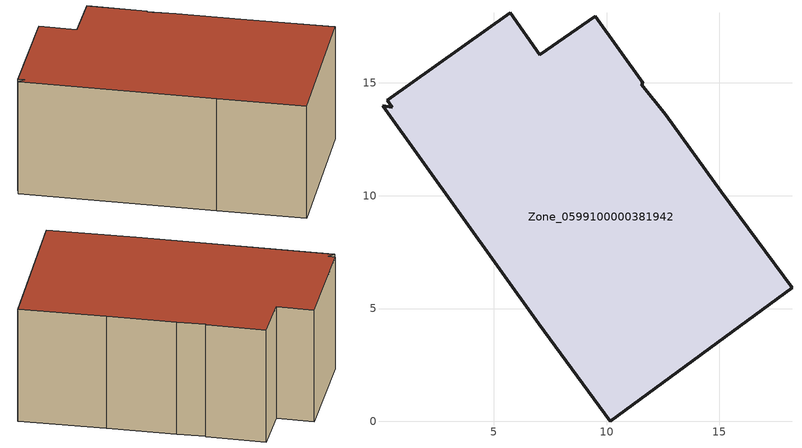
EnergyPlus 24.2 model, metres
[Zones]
Zone_0599100000381942
 floor ground (C_G): 5.72,18.11 7.04,16.24 9.5,17.94 11.62,14.99 11.54,14.93 12.63,13.59 15.08,10.18 18.21,5.91 10.17,0 6.99,4.33 0.07,13.98 0.51,13.91 0.28,14.24 z0
 wall outside (C_F): 10.17,0 18.21,5.91 15.08,10.18 12.63,13.59 11.54,14.93 11.62,14.99 9.5,17.94 7.04,16.24 5.72,18.11 0.28,14.24 0.51,13.91 0.07,13.98 6.99,4.33 10.17,0 z0:7.48
 roof outside (C_R): 7.04,16.24 5.72,18.11 0.28,14.24 0.51,13.91 0.07,13.98 6.99,4.33 10.17,0 18.21,5.91 15.08,10.18 12.63,13.59 11.54,14.93 11.62,14.99 9.5,17.94 z7.48
[BUILDING]
Pand.0599100000381942: North Axis=0; Terrain=City; Loads Convergence Tolerance Value=0.04; Temperature Convergence Tolerance Value=0.4; Solar Distribution=FullExterior; Maximum Number of Warmup Days=25; Minimum Number of Warmup Days=1
[Site:Location]
Rotterdam.The.Hague.AP_ZH_NLD Design_Conditions: Latitude=51.96; Longitude=4.45; Time Zone=1; Elevation=-4.5
[SITE:GROUNDTEMPERATURE:BUILDINGSURFACE]
18, 18, 18, 18, 18, 18, 18, 18, 18, 18, 18, 18
[MATERIAL] Thermal Absorptance=0.9; Solar Absorptance=0.7; Visible Absorptance=0.7
Name | Roughness | Thickness | Conductivity | Density | Specific Heat
G.D.1992-2005 | MediumSmooth | 0.15 | 0.06 | 540 | 1210
F.D.1992-2005 | Rough | 0.3 | 0.12 | 1920 | 840
R.D.1992-2005 | MediumRough | 0.2 | 0.08 | 1500 | 1000
[CONSTRUCTION]
C_G: G.D.1992-2005
C_F: F.D.1992-2005
C_R: R.D.1992-2005
[ZONE]
Zone_0599100000381942: Type=1; Multiplier=1; Ceiling Height=Autocalculate; Volume=Autocalculate; Floor Area=autocalculate; Part of Total Floor Area=Yes
[ZONEINFILTRATION:DESIGNFLOWRATE]
Infil_Zone_0599100000381942: Zone or ZoneList or Space or SpaceList=Zone_0599100000381942; Schedule=AlwaysOn; Design Flow Rate Calculation Method=Flow/Area; Flow Rate per Floor Area=0.0021; Constant Term Coefficient=1; Temperature Term Coefficient=0; Velocity Term Coefficient=0; Velocity Squared Term Coefficient=0
[HVACTEMPLATE:ZONE:IDEALLOADSAIRSYSTEM]
Zone_0599100000381942: Maximum Heating Supply Air Temperature=50; Minimum Cooling Supply Air Temperature=13; Maximum Heating Supply Air Humidity Ratio=0.0156; Minimum Cooling Supply Air Humidity Ratio=0.0077; Heating Limit=NoLimit; Cooling Limit=NoLimit; Dehumidification Control Type=ConstantSensibleHeatRatio; Cooling Sensible Heat Ratio=0.7; Dehumidification Setpoint=60; Humidification Control Type=None; Humidification Setpoint=30; Outdoor Air Method=None; Outdoor Air Flow Rate per Person=0.00944; Outdoor Air Flow Rate per Zone Floor Area=0; Outdoor Air Flow Rate per Zone=0; Demand Controlled Ventilation Type=None; Outdoor Air Economizer Type=NoEconomizer; Heat Recovery Type=None; Sensible Heat Recovery Effectiveness=0.7; Latent Heat Recovery Effectiveness=0.65
[ZONECONTROL:THERMOSTAT]
ThermostatControl_Zone_0599100000381942: Zone or ZoneList=Zone_0599100000381942; Control Type Schedule=DualSetpointControlType; Control 1=Thermostat_Zone_0599100000381942; Temperature Difference Between Cutout And Setpoint=0
[THERMOSTATSETPOINT:DUALSETPOINT]
Thermostat_Zone_0599100000381942: Heating Setpoint Temperature Schedule=HeatingSetpoint_Zone_0599100000381942; Cooling Setpoint Temperature Schedule=CoolingSetpoint_Zone_0599100000381942
[SCHEDULE:COMPACT]
HeatingSetpoint_Zone_0599100000381942: Through: 12/31, For: AllDays, Until: 24:00, 21
CoolingSetpoint_Zone_0599100000381942: Through: 12/31, For: AllDays, Until: 24:00, 24
DualSetpointControlType: Through: 12/31, For: AllDays, Until: 24:00, 4
AlwaysOn: Through: 12/31, For: AllDays, Until: 24:00, 1
